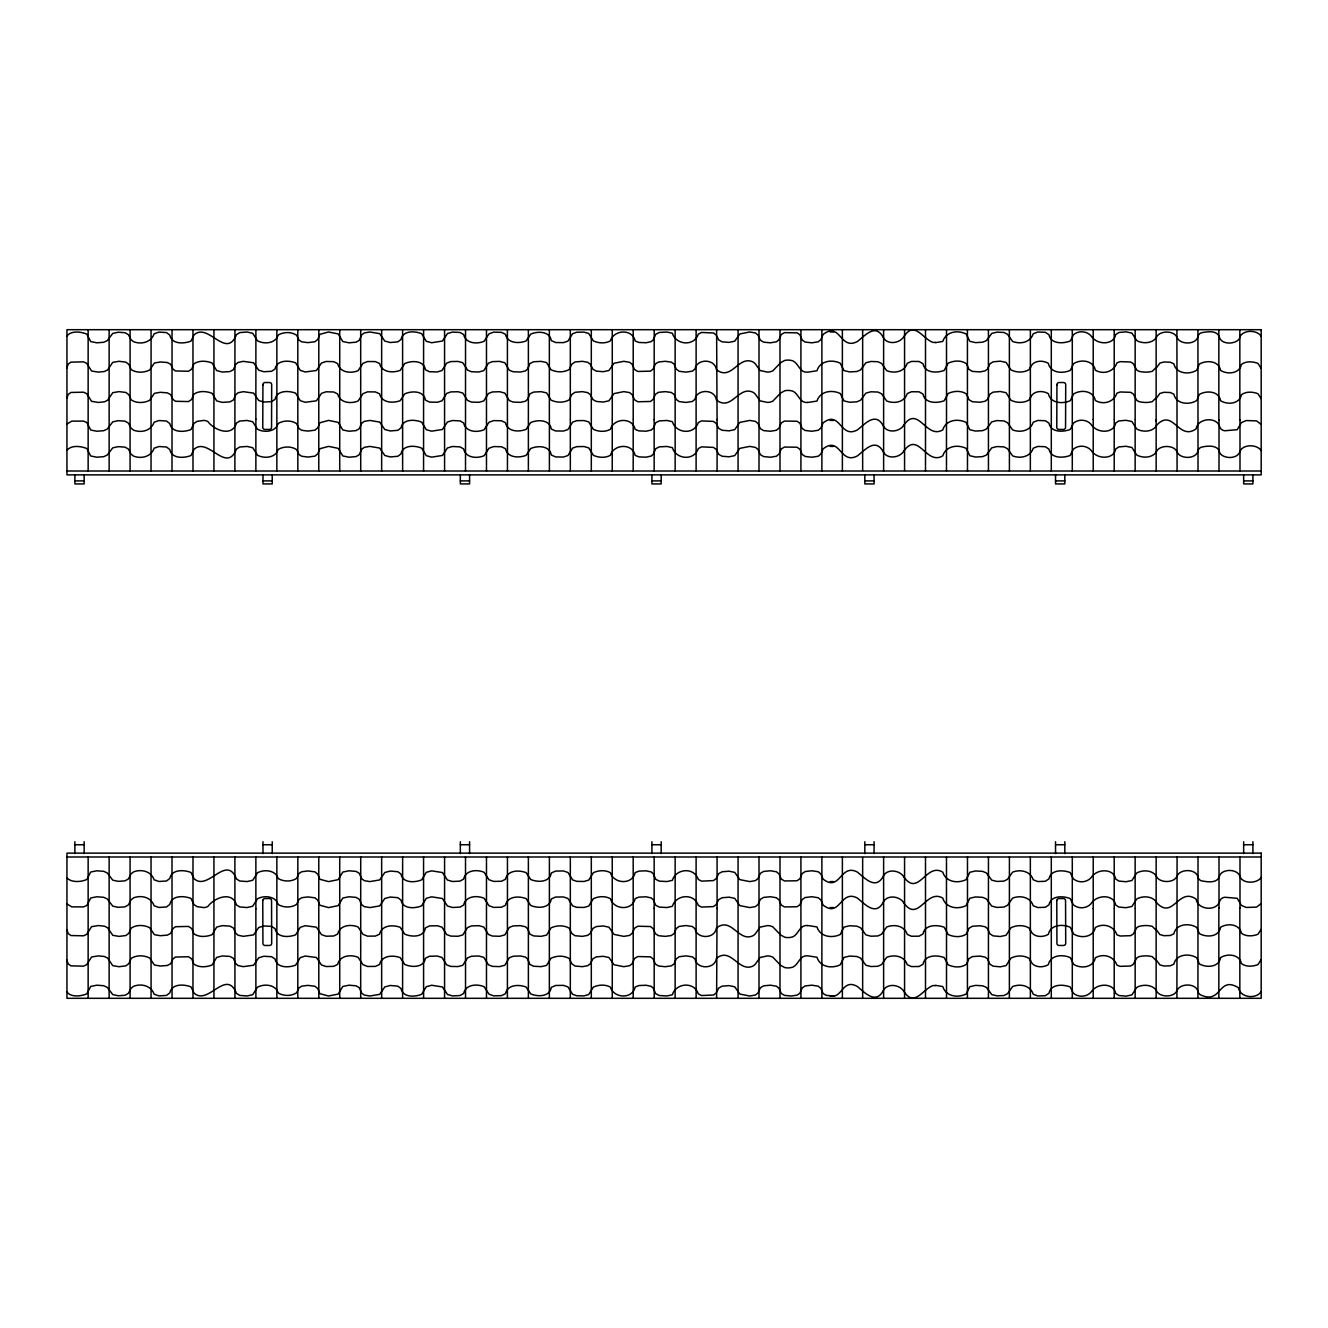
<?xml version="1.0" encoding="UTF-8"?>
<svg xmlns="http://www.w3.org/2000/svg" width="1328" height="1328" viewBox="0 0 1328 1328"><rect width="100%" height="100%" fill="white"/><g stroke="black" fill="none" stroke-linecap="round" stroke-linejoin="round"><path stroke-width="1.5" d="M255.872 419.25L255.889 329.693M654.156 419.781L654.206 329.693M717.087 908.12L716.605 998.307M1093.21 908.767L1093.226 856.992M1156.157 419.864L1156.157 471.008M1260.953 903.754L1256.554 907.107L1246.228 907.456L1241.464 905.43L1237.198 898.292L1224.881 897.263A6.026 5.478 0 0 0 1219.519 901.812C1216.249 911.589 1197.607 909.813 1196.163 899.172C1178.318 886.589 1173.238 920.636 1156.505 902.658M1072.343 337.246L1073.323 334.839C1078.718 330.074 1087.931 330.971 1091.965 337.096A13.645 12.4 0 0 0 1094.073 339.204C1100.447 344.716 1113.926 344.367 1115.703 334.556L1118.923 332.481L1126.061 331.851L1131.904 333.096L1136.751 340.582C1142.744 343.969 1152.555 343.587 1156.522 337.262M1072.343 425.674L1073.323 423.267C1078.718 418.519 1087.931 419.399 1091.965 425.524A13.645 12.4 0 0 0 1094.073 427.649C1100.447 433.144 1113.926 432.795 1115.703 423.001L1118.923 420.926L1126.061 420.295L1131.904 421.524L1136.751 429.01C1142.744 432.413 1152.555 432.015 1156.522 425.69M1260.753 929.567L1260.77 929.5A29.963 27.224 0 0 0 1260.455 930.38L1257.931 934.298C1252.785 936.29 1245.963 936.755 1241.414 933.202C1239.572 923.923 1227.47 922.927 1220.565 927.293C1219.087 937.103 1206.471 937.684 1199.383 933.584L1196.744 927.492C1189.473 922.777 1176.077 923.69 1173.886 933.8L1170.3 935.493L1163.975 935.692L1159.892 934.563L1156.124 929.417M1260.753 959.895L1260.77 959.829A29.963 27.224 0 0 0 1260.455 960.708L1257.931 964.626C1252.785 966.618 1245.963 967.083 1241.414 963.53C1239.572 954.251 1227.47 953.238 1220.565 957.604C1219.087 967.431 1206.471 968.012 1199.383 963.912L1196.744 957.82C1189.473 953.106 1176.077 954.019 1173.886 964.128L1170.3 965.805L1163.975 966.004L1159.892 964.892L1156.124 959.746M66.948 367.79L68.16 364.154L70.948 362.146L83.598 361.863L86.735 363.391L91.566 371.01L98.255 372.106L104.464 371.508L107.634 369.881L112.747 362.361L118.956 361.299L125.861 362.129L128.783 364.37L131.273 369.649C136.535 373.052 144.121 372.853 149.599 370.014L154.413 363.009L160.306 361.98L167.328 362.527L170.615 364.27L172.972 369.084L175.495 370.96L188.493 371.242L191.697 369.118L193.905 363.889C199.034 360.22 206.471 360.784 212.115 363.009L216.696 370.612L222.274 372.039L229.81 371.608L233.346 369.732L235.72 364.47L238.077 362.428L243.273 361.349L253.615 362.776L258.694 370.163L263.774 371.74L271.559 371.292L275.029 369.051C276.755 359.822 288.74 360.203 295.629 362.843L300.277 370.363L305.257 371.973L316.413 370.495L321.492 363.025L326.19 361.465L333.776 361.681L337.694 363.656C339.835 372.587 350.609 373.732 358.079 370.695L363.092 363.274L367.557 361.531L375.359 361.598L379.526 363.457C381.75 372.471 392.656 373.168 400.126 370.396L404.808 363.523C411.813 360.403 423.881 360.22 425.425 369.765L429.459 371.74L437.344 371.94L441.975 370.512L446.723 363.075L450.823 361.581L458.027 361.432L462.775 362.71L467.539 370.114L471.49 371.757L478.86 371.989L483.757 370.645L488.438 363.191L492.356 361.631L499.726 361.399L504.823 362.776L509.288 370.23L513.139 371.757L520.294 372.039L525.44 370.927L527.681 368.852L529.922 363.557L533.59 361.764L541.16 361.365L546.572 362.561L551.004 369.765C556.532 372.421 563.935 372.687 569.264 369.433L571.787 364.237L574.974 361.98L582.361 361.332L587.69 362.295L590.263 364.254L593.002 369.3L596.355 371.143L603.227 371.691L608.888 370.529L614.051 363.258L623.778 361.316L629.555 362.262L632.178 364.32L634.618 369.566L637.805 371.458L650.488 371.143L653.144 369.035L655.517 363.839L658.638 361.98L665.195 361.299L671.155 362.096L673.977 363.972L676.35 369.217L679.305 371.309L685.945 372.106L692.386 371.143L695.059 368.885C697.001 358.427 714.945 358.543 716.439 369.715C731.247 381.036 737.82 356.751 751.582 361.382A8.283 7.536 0 0 1 755.483 364.071L760.097 370.545L767.65 372.122A11.902 10.807 0 0 0 772.879 370.778L780.582 362.76L784.582 360.519A11.886 10.79 0 0 1 790.193 360.27C798.576 360.735 798.626 373.102 807.524 372.122A13.844 12.583 0 0 0 809.565 371.89L816.969 370.744C819.94 360.95 831.594 359.091 840.209 363.175L844.01 370.595L849.654 371.923L856.809 371.508L860.544 369.931L865.906 362.776L870.919 361.465L877.974 361.731L881.643 363.507L886.689 370.678C894.441 373.732 904.517 371.94 907.273 363.274L911.473 361.415L919.076 361.498L923.01 363.756C924.919 373.301 936.854 373.102 944.108 370.495L948.175 363.175C953.753 360.535 961.588 359.954 966.635 363.938L968.892 369.3L972.395 371.408L979.865 371.906L984.961 370.96L987.468 369.134L989.891 363.889L993.112 361.814L1000.266 361.183L1006.076 362.378L1010.907 369.865C1016.385 372.67 1023.938 372.919 1029.2 369.533L1030.362 367.242M66.948 398.118L68.16 394.482L70.948 392.457L83.598 392.192L86.735 393.702L91.566 401.338L98.255 402.434L104.464 401.836L107.634 400.209L112.747 392.69L118.956 391.627L125.861 392.441L128.783 394.698L131.273 399.96C136.535 403.38 144.121 403.181 149.599 400.342L154.413 393.337L160.306 392.308L167.328 392.856L170.615 394.599L172.972 399.396L175.495 401.288L188.493 401.571L191.697 399.446L192.975 396.01L192.975 329.693M1072.294 337.445L1070.152 341.064C1063.097 343.753 1050.846 344.234 1048.954 334.722L1045.335 332.299L1037.732 332.017L1033.234 333.793C1030.395 342.441 1020.568 344.5 1012.633 341.462L1007.504 334.291L1003.935 332.465L996.93 332.149L991.767 333.428L986.405 340.615L982.687 342.192L975.599 342.624L969.855 341.329L966.087 333.926C957.355 329.776 945.951 331.651 942.78 341.445L935.36 342.674M1072.294 425.873L1070.152 429.492C1063.097 432.181 1050.846 432.662 1048.954 423.151L1045.335 420.727L1037.732 420.461L1033.234 422.238C1030.395 430.87 1020.568 432.928 1012.633 429.89L1007.504 422.719L1003.935 420.91L996.93 420.578L991.767 421.856L986.405 429.044L982.687 430.637L975.599 431.069L969.855 429.757L966.087 422.37C957.455 418.22 945.802 420.046 942.78 429.874C926.197 439.701 918.428 404.791 903.97 424.877M1030.362 397.57L1029.2 399.861C1023.938 403.247 1016.385 402.998 1010.907 400.193L1006.076 392.706L1000.266 391.494L993.112 392.142L989.891 394.217L987.468 399.446L984.961 401.288L979.865 402.235L972.395 401.737L968.892 399.612L966.635 394.25C961.588 390.283 953.753 390.847 948.175 393.486L944.108 400.824C936.854 403.413 924.919 403.629 923.01 394.067L919.076 391.826L911.473 391.743L907.273 393.586C904.501 402.235 894.458 404.061 886.689 400.99L881.643 393.835L877.974 392.059L870.919 391.793L865.906 393.105L860.544 400.259L856.809 401.836L849.654 402.235L844.01 400.923L840.209 393.486C831.544 389.419 820.023 391.295 816.969 401.073L809.565 402.218A13.844 12.583 0 0 1 807.524 402.45M1156.107 367.491L1152.206 371.359A24.784 22.526 0 0 1 1139.291 371.392L1136.967 370.246L1133.099 363.457L1130.526 361.996L1120.185 361.648L1116.948 362.843C1113.943 371.624 1103.717 374.994 1095.318 370.163C1093.492 360.403 1081.025 358.958 1073.638 363.64L1070.318 370.363C1062.732 373.799 1050.481 373.218 1048.356 363.374C1042.663 359.772 1032.437 360.353 1030.362 367.956M1156.107 397.802L1152.206 401.687A24.784 22.526 0 0 1 1139.291 401.703L1136.967 400.575L1133.099 393.769L1130.526 392.324L1120.185 391.976L1116.948 393.171C1113.976 402.002 1103.684 405.289 1095.318 400.492C1093.492 390.714 1081.025 389.27 1073.638 393.968L1070.318 400.691C1062.732 404.127 1050.481 403.529 1048.356 393.702C1042.663 390.1 1032.437 390.681 1030.362 398.267M1261.152 877.343C1257.616 883.585 1242.46 884.299 1239.871 876.281C1237.314 868.429 1221.013 868.429 1219.22 876.862C1216.73 883.601 1207.169 881.842 1201.624 880.896A5.528 5.03 0 0 1 1198.122 877.625C1196.777 868.645 1180.293 868.479 1177.089 876.015C1174.251 883.253 1160.041 883.236 1156.505 876.663M1261.185 991.667C1256.039 999.486 1240.103 997.809 1238.41 987.7C1218.241 975.482 1221.826 1004.101 1201.624 995.303A5.528 5.03 0 0 1 1198.122 992.049C1196.777 983.052 1180.293 982.903 1177.089 990.422C1174.251 997.677 1160.041 997.643 1156.505 991.086M1156.522 451.669C1152.555 457.994 1142.744 458.392 1136.751 455.006L1131.904 447.503L1126.061 446.274L1118.923 446.905L1115.703 448.98C1113.993 458.857 1100.397 459.073 1094.073 453.628A13.645 12.4 0 0 1 1091.965 451.503C1087.931 445.395 1078.718 444.498 1073.323 449.246L1070.152 455.471C1063.097 458.16 1050.846 458.641 1048.954 449.13L1045.335 446.723L1037.732 446.44L1033.234 448.217C1030.395 456.849 1020.568 458.907 1012.633 455.869L1007.504 448.698L1003.935 446.889L996.93 446.557L991.767 447.835L986.405 455.023L982.687 456.616L975.599 457.048L969.855 455.736L966.087 448.349C957.455 444.199 945.802 446.025 942.78 455.853C926.197 465.846 918.478 430.67 903.97 450.856M1156.505 336.914C1160.041 330.357 1174.251 330.323 1177.089 337.578C1180.293 345.097 1196.777 344.948 1198.122 335.951A5.528 5.03 0 0 1 1201.624 332.697C1207.169 331.734 1216.73 329.991 1219.22 336.731C1220.996 344.915 1235.09 344.616 1239.323 338.872C1240.867 329.493 1256.919 329.244 1261.185 336.333M1156.505 451.337C1160.041 444.764 1174.251 444.747 1177.089 451.985C1180.293 459.521 1196.777 459.355 1198.122 450.375A5.528 5.03 0 0 1 1201.624 447.104C1207.633 445.743 1218.606 444.631 1219.751 452.898C1223.437 459.173 1237.746 459.289 1239.954 451.454C1242.892 443.967 1257.35 444.1 1261.185 450.756M1156.505 425.342C1173.255 407.364 1178.334 441.411 1196.163 428.828C1197.607 418.187 1216.249 416.411 1219.519 426.188A6.026 5.478 0 0 0 1224.881 430.753L1237.198 429.708L1241.464 422.57L1246.228 420.544L1256.554 420.893L1260.953 424.246M903.853 425.076C899.853 431.799 887.735 433.542 883.518 426.305M903.853 451.055C899.853 457.778 887.735 459.538 883.518 452.284M883.352 876.082C875.849 890.49 864.893 878.19 857.473 872.147C840.226 862.918 840.358 892.399 823.194 879.202L820.887 874.04L818.231 871.749L811.823 870.77L805.133 871.55L802.145 873.608L799.838 878.837L797.049 880.763L784.483 880.962L781.329 879.103L778.988 873.924L776.382 871.766L770.456 870.77L763.633 871.417L760.413 873.326L758.006 878.522L755.416 880.613L749.722 881.593L739.812 879.634L734.733 872.396L729.105 871.201L722.15 871.749L718.78 873.608L716.091 878.655L713.518 880.597L701.516 881.128L698.262 879.402C694.096 866.686 675.769 868.695 672.4 880.315L667.021 881.543L659.385 881.145L655.683 879.285L653.492 874.023L651.251 871.965L646.155 870.836L639.017 871.102L635.133 872.612C632.593 884.946 613.934 884.116 610.382 872.695C605.286 869.84 598.53 870.238 593.35 872.712L588.686 880.132L584.054 881.46L576.833 881.36L572.634 879.9L567.919 872.463L563.454 870.969L555.569 871.068L551.319 872.994C549.709 882.439 537.923 882.572 530.735 879.501L526.087 872.629C518.783 869.84 507.512 870.122 505.437 879.302L501.486 881.244L493.701 881.427L489.019 879.767L484.073 872.28C476.752 869.176 465.663 870.072 463.621 879.086L459.953 881.128L452.466 881.51L447.47 880.032L442.407 872.529L431.65 870.853L426.305 872.313L421.673 879.85C414.967 882.705 402.782 883.286 400.99 874.09L397.852 871.716L390.332 871.068L384.821 872.496L379.659 879.949L369.865 881.593L364.221 880.63L361.648 878.621L359.324 873.376L356.12 871.417L349.065 870.786L342.856 872.031L338.159 879.667L328.564 881.609L319.915 879.285L317.707 874.139L314.902 871.832L307.83 870.952L301.722 871.732L298.916 873.558L296.592 878.372C291.479 881.858 283.727 881.775 278.432 878.671L277.22 876.53M883.352 902.061C875.849 916.42 864.91 904.235 857.473 898.126C840.226 888.897 840.358 918.378 823.194 905.181L820.887 900.019L818.231 897.728L811.823 896.749L805.133 897.529L802.145 899.587L799.838 904.816L797.049 906.742L784.483 906.941L781.329 905.082L778.988 899.903L776.382 897.745L770.456 896.749L763.633 897.396L760.413 899.305L758.006 904.501L755.416 906.592L749.722 907.572L739.812 905.613L734.733 898.375L729.105 897.18L722.15 897.728L718.78 899.587L716.091 904.634L713.518 906.576L701.516 907.107L698.262 905.381C694.096 892.665 675.769 894.674 672.4 906.294L667.021 907.522L659.385 907.124L655.683 905.264L653.492 900.002L651.251 897.944L646.155 896.815L639.017 897.097L635.133 898.591C632.593 910.925 613.934 910.095 610.382 898.691C605.286 895.819 598.53 896.217 593.35 898.691L588.686 906.111L584.054 907.439L576.833 907.339L572.634 905.879L567.919 898.458L563.454 896.948L555.569 897.047L551.319 898.973C549.709 908.418 537.923 908.551 530.735 905.48L526.087 898.608C518.783 895.819 507.512 896.101 505.437 905.281L501.486 907.223L493.701 907.406L489.019 905.746L484.073 898.259C476.752 895.155 465.663 896.068 463.621 905.065L459.953 907.124L452.466 907.489L447.47 906.011L442.407 898.508L431.65 896.832L426.305 898.292L421.673 905.829C414.967 908.684 402.782 909.265 400.99 900.085L397.852 897.695L390.332 897.047L384.821 898.475L379.659 905.928L369.865 907.572L364.221 906.609L361.648 904.6L359.324 899.355L356.12 897.396L349.065 896.765L342.856 898.01L338.159 905.646L328.564 907.588L319.915 905.264L317.707 900.118L314.902 897.811L307.83 896.931L301.722 897.711L298.916 899.537L296.592 904.351C291.479 907.854 283.727 907.754 278.432 904.65L277.22 902.509M883.352 990.489C876.015 1004.698 864.893 992.896 857.473 986.555C842.35 977.972 842.483 998.922 830.149 996.033M66.948 335.934C71.397 330.357 80.925 331.718 86.818 334.125L90.702 341.578L96.828 342.807L103.7 342.275L107.269 340.615L112.747 333.428L118.242 332.232L125.048 332.714L128.368 334.656L131.107 339.802L133.68 341.777C141.781 344.732 151.176 342.176 154.164 333.76L158.978 332.1L166.498 332.581L169.818 335.137C171.727 344.533 184.094 343.852 190.966 341.13L194.054 334.922C208.131 321.857 226.225 360.104 236.484 334.606L239.82 332.581L247.091 332.017L252.735 333.328L257.466 340.765C263.475 344.118 273.219 343.736 277.22 337.428M66.948 450.358C71.38 444.764 80.942 446.142 86.818 448.532L90.702 455.985L96.828 457.214L103.7 456.683L107.269 455.039L112.747 447.835L118.242 446.656L125.048 447.138L128.368 449.063L131.107 454.209L133.68 456.185C141.797 459.123 151.176 456.649 154.164 448.167L158.978 446.523L166.498 447.005L169.818 449.561C171.727 458.94 184.094 458.26 190.966 455.537L194.054 449.345C208.031 436.314 226.358 474.461 236.484 449.03L239.82 446.988L247.091 446.44L252.735 447.735L257.466 455.172C263.475 458.525 273.219 458.143 277.22 451.835M277.22 425.856C273.253 432.164 263.475 432.53 257.466 429.193L252.685 421.74L246.958 420.461L239.754 421.042L236.45 423.084C232.3 437.277 214.306 430.405 207.865 421.524A9.462 8.599 0 0 0 203.798 420.428L197.125 421.341L194.021 423.383L190.95 429.575C184.044 432.281 171.727 432.945 169.818 423.566L166.465 421.026L158.928 420.544L154.148 422.204C151.16 430.687 141.764 433.127 133.663 430.206L131.107 428.23L128.351 423.068L125.031 421.142L118.209 420.677L112.731 421.856L107.253 429.06L103.7 430.704L96.811 431.235L90.686 430.006L86.818 422.553L83.564 421.125L71.828 421.109L67.18 423.914A6.756 6.142 0 0 0 66.948 424.362M1156.124 368.254L1159.892 363.108L1163.975 361.996L1170.3 362.195L1173.886 363.872C1176.077 373.981 1189.473 374.894 1196.744 370.18L1199.383 364.088C1206.488 359.921 1219.071 360.652 1220.565 370.396C1227.47 374.745 1239.588 373.766 1241.414 364.47C1245.963 360.917 1252.785 361.382 1257.931 363.374L1260.455 367.292A29.963 27.224 0 0 0 1260.753 368.105L1260.77 368.171M1156.124 398.583L1159.892 393.437L1163.975 392.308L1170.3 392.507L1173.886 394.2C1176.077 404.31 1189.473 405.223 1196.744 400.508L1199.383 394.416C1206.488 390.249 1219.071 390.98 1220.565 400.707C1227.47 405.073 1239.588 404.077 1241.414 394.798C1245.963 391.245 1252.785 391.71 1257.931 393.702L1260.455 397.62A29.963 27.224 0 0 0 1260.753 398.433L1260.77 398.5M277.22 337.046L278.432 334.905C283.727 331.817 291.479 331.718 296.592 335.204L298.916 340.018L301.722 341.844L307.83 342.624L314.902 341.761L317.707 339.453L319.915 334.307L328.564 331.983L338.159 333.909L342.856 341.562L349.065 342.807L356.12 342.176L359.324 340.217L361.648 334.955L364.221 332.963L369.865 332L379.659 333.627L384.821 341.097L390.332 342.524L397.852 341.86L400.99 339.487C402.782 330.307 414.967 330.888 421.673 333.726L426.305 341.279L431.65 342.74L442.407 341.047L447.47 333.544L452.466 332.083L459.953 332.448L463.621 334.507C465.663 343.504 476.752 344.417 484.073 341.296L489.019 333.826L493.701 332.149L501.486 332.349L505.437 334.291C507.512 343.471 518.783 343.753 526.087 340.964L530.735 334.092C537.923 331.021 549.709 331.137 551.319 340.599L555.569 342.524L563.454 342.624L567.919 341.113L572.634 333.677L576.833 332.232L584.054 332.133L588.686 333.461L593.35 340.864C598.53 343.338 605.286 343.736 610.382 340.881C613.934 329.477 632.593 328.63 635.133 340.981L639.017 342.475L646.155 342.74L651.251 341.628L653.492 339.553L655.683 334.307L659.385 332.448L667.021 332.05L672.4 333.262C675.769 344.882 694.096 346.907 698.262 334.175L701.516 332.465L713.518 332.979L716.091 334.938L718.78 339.968L722.15 341.844L729.105 342.375L734.733 341.196L739.812 333.959L749.722 331.983L755.416 332.979L758.006 335.054L760.413 340.267L763.633 342.176L770.456 342.807L776.382 341.811L778.988 339.669L781.329 334.473L784.483 332.631L797.049 332.83L799.838 334.756L802.145 339.968L805.133 342.043L811.823 342.823L818.231 341.827L820.887 339.553L823.194 334.374C840.475 321.127 839.993 350.874 857.473 341.445C865.126 335.453 875.65 322.936 883.386 337.594M277.22 425.491L278.432 423.35C283.727 420.246 291.479 420.146 296.592 423.649L298.916 428.463L301.722 430.289L307.83 431.069L314.902 430.189L317.707 427.882L319.915 422.736L328.564 420.412L338.159 422.354L342.856 429.99L349.065 431.235L356.12 430.604L359.324 428.645L361.648 423.4L364.221 421.391L369.865 420.428L379.659 422.072L384.821 429.525L390.332 430.953L397.852 430.305L400.99 427.915C402.782 418.735 414.967 419.316 421.673 422.171L426.305 429.708L431.65 431.168L442.407 429.492L447.47 421.989L452.466 420.511L459.953 420.876L463.621 422.935C465.663 431.932 476.752 432.845 484.073 429.741L489.019 422.254L493.701 420.594L501.486 420.777L505.437 422.719C507.512 431.899 518.783 432.181 526.087 429.392L530.735 422.52C537.923 419.449 549.709 419.582 551.319 429.027L555.569 430.953L563.454 431.052L567.919 429.542L572.634 422.121L576.833 420.661L584.054 420.561L588.686 421.889L593.35 429.309C598.53 431.783 605.286 432.181 610.382 429.309C613.934 417.905 632.593 417.075 635.133 429.409L639.017 430.903L646.155 431.185L651.251 430.056L653.492 427.998L655.683 422.736L659.385 420.876L667.021 420.478L672.4 421.706C675.769 433.326 694.096 435.335 698.262 422.619L701.516 420.893L713.518 421.424L716.091 423.366L718.78 428.413L722.15 430.272L729.105 430.82L734.733 429.625L739.812 422.387L749.722 420.428L755.416 421.408L758.006 423.499L760.413 428.695L763.633 430.604L770.456 431.251L776.382 430.255L778.988 428.097L781.329 422.918L784.483 421.059L797.049 421.258L799.838 423.184L802.145 428.413L805.133 430.471L811.823 431.251L818.231 430.272L820.887 427.981L823.194 422.819C840.475 409.555 839.993 439.302 857.473 429.874C865.126 423.881 875.65 411.381 883.386 426.039M277.22 451.47L278.432 449.329C283.727 446.225 291.479 446.142 296.592 449.628L298.916 454.442L301.722 456.268L307.83 457.048L314.902 456.168L317.707 453.861L319.915 448.715L328.564 446.391L338.159 448.333L342.856 455.969L349.065 457.214L356.12 456.583L359.324 454.624L361.648 449.379L364.221 447.37L369.865 446.407L379.659 448.051L384.821 455.504L390.332 456.932L397.852 456.284L400.99 453.91C402.782 444.714 414.967 445.295 421.673 448.15L426.305 455.687L431.65 457.147L442.407 455.471L447.47 447.968L452.466 446.49L459.953 446.872L463.621 448.914C465.663 457.928 476.752 458.824 484.073 455.72L489.019 448.233L493.701 446.573L501.486 446.756L505.437 448.698C507.512 457.878 518.783 458.16 526.087 455.371L530.735 448.499C537.923 445.428 549.709 445.561 551.319 455.006L555.569 456.932L563.454 457.031L567.919 455.537L572.634 448.1L576.833 446.64L584.054 446.54L588.686 447.868L593.35 455.288C598.53 457.762 605.286 458.16 610.382 455.305C613.934 443.884 632.593 443.054 635.133 455.388L639.017 456.898L646.155 457.164L651.251 456.035L653.492 453.977L655.683 448.715L659.385 446.855L667.021 446.457L672.4 447.685C675.769 459.305 694.096 461.314 698.262 448.598L701.516 446.872L713.518 447.403L716.091 449.345L718.78 454.392L722.15 456.251L729.105 456.799L734.733 455.604L739.812 448.366L749.722 446.407L755.416 447.387L758.006 449.478L760.413 454.674L763.633 456.583L770.456 457.23L776.382 456.234L778.988 454.076L781.329 448.897L784.483 447.038L797.049 447.237L799.838 449.163L802.145 454.392L805.133 456.45L811.823 457.23L818.231 456.251L820.887 453.96L823.194 448.798C840.475 435.534 839.993 465.281 857.473 455.853C865.126 449.86 875.65 437.36 883.386 452.018M883.518 875.716C887.735 868.462 899.853 870.222 903.853 876.945M883.518 901.695C887.735 894.458 899.853 896.201 903.853 902.924M883.518 990.14C887.735 982.886 899.853 984.646 903.853 991.369M903.853 336.631C899.853 343.354 887.735 345.114 883.518 337.86M903.97 336.449C914.544 320.015 923.607 339.935 933.318 342.475A10.143 9.213 0 0 0 935.36 342.275M833.801 881.576L830.149 881.609M833.801 907.555L830.149 907.605M833.801 996L826.265 995.353L823.194 993.626L820.887 988.447L818.231 986.173L811.823 985.177L805.133 985.957L802.145 988.032L799.838 993.244L797.049 995.17L791.106 996.017L784.483 995.369L781.329 993.527L778.988 988.331L776.382 986.189L770.456 985.193L763.633 985.824L760.413 987.733L758.006 992.946L755.416 995.021L749.722 996.017L739.812 994.041L734.733 986.804L729.105 985.625L722.15 986.156L718.78 988.032L716.091 993.062L713.518 995.021L701.516 995.535L698.262 993.825C694.096 981.093 675.769 983.118 672.4 994.738L667.021 995.95L659.385 995.552L655.683 993.693L653.492 988.447L651.251 986.372L646.155 985.26L639.017 985.525L635.133 987.019C632.593 999.37 613.934 998.523 610.382 987.119C605.286 984.264 598.53 984.662 593.35 987.136L588.686 994.539L584.054 995.867L576.833 995.768L572.634 994.323L567.919 986.887L563.454 985.376L555.569 985.476L551.319 987.401C549.709 996.863 537.923 996.979 530.735 993.908L526.087 987.036C518.783 984.247 507.512 984.529 505.437 993.709L501.486 995.651L493.701 995.851L489.019 994.174L484.073 986.704C476.752 983.583 465.663 984.496 463.621 993.493L459.953 995.552L452.466 995.917L447.47 994.456L442.407 986.953L431.65 985.26L426.305 986.721L421.673 994.274C414.967 997.112 402.782 997.693 400.99 988.513L397.852 986.14L390.332 985.476L384.821 986.903L379.659 994.373L369.865 996L364.221 995.037L361.648 993.045L359.324 987.783L356.12 985.824L349.065 985.193L342.856 986.438L338.159 994.091L328.564 996.017L319.915 993.693L317.707 988.547L314.902 986.239L307.83 985.376L301.722 986.156L298.916 987.982L296.592 992.796C291.479 996.282 283.727 996.183 278.432 993.095L277.22 990.954M807.524 925.55C798.626 924.57 798.576 936.954 790.193 937.419A11.886 10.79 0 0 1 784.582 937.153L780.582 934.929L772.879 926.894A11.902 10.807 0 0 0 767.65 925.566L760.097 927.127L755.483 933.617A8.283 7.536 0 0 1 751.582 936.306C737.853 940.905 731.031 916.469 716.34 928.089C715.078 938.962 696.901 939.344 695.059 928.803L692.386 926.529L685.945 925.566L679.305 926.38L676.35 928.471L673.977 933.7L671.155 935.576L665.195 936.373L658.638 935.709L655.517 933.85L653.144 928.637L650.488 926.529L637.805 926.23L634.618 928.123L632.178 933.352L629.555 935.41L623.778 936.373L614.051 934.414L608.888 927.16L603.227 925.981L596.355 926.529L593.002 928.372L590.263 933.435L587.69 935.377L582.361 936.356L574.974 935.709L571.787 933.435L569.264 928.239C563.935 924.985 556.532 925.251 551.004 927.907L546.572 935.111L541.16 936.323L533.59 935.925L529.922 934.115L527.681 928.836L525.44 926.761L520.294 925.649L513.139 925.931L509.288 927.442L504.823 934.912L499.726 936.273L492.356 936.041L488.438 934.48L483.757 927.027L478.86 925.682L471.49 925.915L467.539 927.575L462.775 934.962L458.027 936.257L450.823 936.091L446.723 934.597L441.975 927.16L437.344 925.732L429.459 925.931L425.425 927.923C423.898 937.402 411.813 937.302 404.808 934.148L400.126 927.276C392.656 924.57 381.75 925.135 379.526 934.215L375.359 936.074L367.557 936.157L363.092 934.397L358.079 926.977C350.609 923.939 339.835 925.085 337.694 934.016L333.776 935.991L326.19 936.223L321.492 934.646L316.413 927.176L305.257 925.716L300.277 927.309L295.629 934.846C288.707 937.452 276.788 937.883 275.029 928.621L271.559 926.38L263.774 925.948L258.694 927.525L253.615 934.895L243.273 936.323L238.077 935.244L235.72 933.219L233.346 927.94L229.81 926.081L222.274 925.633L216.696 927.077L212.115 934.663C206.471 936.904 199.034 937.452 193.905 933.783L191.697 928.554L188.493 926.429L175.495 926.712L172.972 928.604L170.615 933.401L167.328 935.144L160.306 935.692L154.413 934.663L149.599 927.658C144.121 924.819 136.535 924.62 131.273 928.04L128.783 933.302L125.861 935.559L118.956 936.373L112.747 935.31L107.634 927.791L104.464 926.164L98.255 925.566L91.566 926.662L86.735 934.298L83.598 935.808L70.948 935.543L68.16 933.518L66.948 929.882M66.948 471.008L1261.185 471.008M74.883 480.902L84.145 480.902M262.977 480.902L272.24 480.902M460.335 480.902L469.581 480.902M651.915 480.902L661.178 480.902M864.827 480.902L874.073 480.902M1055.544 480.902L1064.807 480.902M1243.655 480.902L1252.902 480.902M74.883 844.741L84.145 844.741M262.977 844.741L272.24 844.741M460.335 844.741L469.581 844.741M651.915 844.741L661.178 844.741M864.827 844.741L874.073 844.741M1055.544 844.741L1064.807 844.741M1243.655 844.741L1252.902 844.741M66.948 856.992L1261.185 856.992M830.149 331.967L833.801 332M830.149 420.395L833.801 420.445M830.149 446.391L833.801 446.424M807.524 402.45C798.626 403.43 798.576 391.046 790.193 390.581A11.886 10.79 0 0 0 784.582 390.847L780.582 393.071L772.879 401.106A11.902 10.807 0 0 1 767.65 402.434L760.097 400.873L755.483 394.383A8.283 7.536 0 0 0 751.582 391.694C737.853 387.095 731.031 411.531 716.34 399.911C715.078 389.038 696.901 388.656 695.059 399.197L692.386 401.471L685.945 402.434L679.305 401.62L676.35 399.529L673.977 394.3L671.155 392.424L665.195 391.627L658.638 392.291L655.517 394.15L653.144 399.363L650.488 401.471L637.805 401.77L634.618 399.877L632.178 394.648L629.555 392.59L623.778 391.627L614.051 393.586L608.888 400.84L603.227 402.019L596.355 401.471L593.002 399.628L590.263 394.565L587.69 392.623L582.361 391.644L574.974 392.291L571.787 394.565L569.264 399.761C563.935 403.015 556.532 402.749 551.004 400.093L546.572 392.889L541.16 391.677L533.59 392.075L529.922 393.885L527.681 399.164L525.44 401.239L520.294 402.351L513.139 402.069L509.288 400.558L504.823 393.088L499.726 391.727L492.356 391.959L488.438 393.52L483.757 400.973L478.86 402.318L471.49 402.085L467.539 400.425L462.775 393.038L458.027 391.743L450.823 391.909L446.723 393.403L441.975 400.84L437.344 402.268L429.459 402.069L425.425 400.077C423.898 390.598 411.813 390.698 404.808 393.852L400.126 400.724C392.656 403.43 381.75 402.865 379.526 393.785L375.359 391.926L367.557 391.843L363.092 393.603L358.079 401.023C350.609 404.061 339.835 402.915 337.694 393.984L333.776 392.009L326.19 391.777L321.492 393.354L316.413 400.824L305.257 402.284L300.277 400.691L295.629 393.154C288.707 390.548 276.788 390.117 275.029 399.379L271.559 401.62L263.774 402.052L258.694 400.475L253.615 393.105L243.273 391.677L238.077 392.756L235.72 394.781L233.346 400.06L229.81 401.919L222.274 402.367L216.696 400.923L212.115 393.337C206.471 391.096 199.034 390.548 193.905 394.217L192.975 396.01L192.992 471.008M935.36 985.326L942.78 986.555C945.802 996.382 957.455 998.208 966.087 994.074L969.855 986.671L975.599 985.376L982.687 985.808L986.405 987.385L991.767 994.572L996.93 995.851L1003.935 995.535L1007.504 993.709L1012.633 986.538C1020.568 983.5 1030.395 985.559 1033.234 994.207L1037.732 995.983L1045.335 995.701L1048.954 993.278C1050.846 983.766 1063.097 984.247 1070.152 986.936L1073.323 993.161C1078.718 997.926 1087.931 997.029 1091.965 990.904A13.645 12.4 0 0 1 1094.073 988.796C1100.447 983.284 1113.926 983.633 1115.703 993.444L1118.923 995.519L1126.061 996.149L1131.904 994.904L1136.751 987.418C1142.744 984.031 1152.555 984.413 1156.522 990.738M903.97 877.144C918.561 897.346 926.28 862.121 942.78 872.147C945.802 881.975 957.455 883.801 966.087 879.651L969.855 872.264L975.599 870.952L982.687 871.384L986.405 872.977L991.767 880.165L996.93 881.443L1003.935 881.111L1007.504 879.302L1012.633 872.131C1020.568 869.093 1030.395 871.151 1033.234 879.783L1037.732 881.56L1045.335 881.277L1048.954 878.87C1050.846 869.359 1063.097 869.84 1070.152 872.529L1073.323 878.754C1078.718 883.502 1087.931 882.605 1091.965 876.497A13.645 12.4 0 0 1 1094.073 874.372C1100.447 868.877 1113.926 869.209 1115.703 879.02L1118.923 881.095L1126.061 881.726L1131.904 880.497L1136.751 872.994C1142.744 869.608 1152.555 870.006 1156.522 876.331M903.97 903.123C918.478 923.226 926.247 888.283 942.78 898.126C945.802 907.954 957.455 909.78 966.087 905.63L969.855 898.243L975.599 896.931L982.687 897.363L986.405 898.956L991.767 906.144L996.93 907.422L1003.935 907.09L1007.504 905.281L1012.633 898.11C1020.568 895.072 1030.395 897.13 1033.234 905.762L1037.732 907.539L1045.335 907.273L1048.954 904.849C1050.846 895.338 1063.097 895.819 1070.152 898.508L1073.323 904.733C1078.718 909.481 1087.931 908.601 1091.965 902.476A13.645 12.4 0 0 1 1094.073 900.351C1100.447 894.856 1113.926 895.205 1115.703 904.999L1118.923 907.074L1126.061 907.705L1131.904 906.476L1136.751 898.99C1142.744 895.587 1152.555 895.985 1156.522 902.31M903.97 991.551C914.544 1007.985 923.607 988.065 933.318 985.525A10.143 9.213 0 0 1 935.36 985.725M67.014 877.791C70.849 882.688 81.108 882.207 86.818 879.468L90.702 872.015L96.828 870.786L103.7 871.317L107.269 872.961L112.747 880.165L118.242 881.344L125.048 880.862L128.368 878.937L131.107 873.791L133.68 871.815C141.797 868.877 151.176 871.351 154.164 879.833L158.978 881.477L166.498 880.995L169.818 878.439C171.727 869.06 184.094 869.74 190.966 872.463L194.054 878.655C208.031 891.686 226.358 853.539 236.484 878.97L239.82 881.012L247.091 881.56L252.735 880.265L257.466 872.828C263.475 869.475 273.219 869.857 277.22 876.165M277.22 990.572C273.219 984.264 263.475 983.882 257.466 987.235L252.735 994.672L247.091 995.983L239.82 995.419L236.484 993.394C226.225 967.896 208.131 1006.143 194.054 993.078L190.966 986.87C184.094 984.148 171.727 983.467 169.818 992.863L166.498 995.419L158.978 995.9L154.164 994.24C151.176 985.824 141.781 983.268 133.68 986.223L131.107 988.198L128.368 993.344L125.048 995.286L118.242 995.768L112.747 994.572L107.269 987.385L103.7 985.725L96.828 985.193L90.702 986.422L86.818 993.875C80.925 996.266 71.38 997.643 66.948 992.066M1030.362 929.733C1032.437 937.319 1042.663 937.9 1048.356 934.298C1050.481 924.471 1062.732 923.873 1070.318 927.309L1073.638 934.032C1081.025 938.73 1093.492 937.286 1095.318 927.508C1103.717 922.678 1113.943 926.048 1116.948 934.829L1120.185 936.024L1130.526 935.676L1133.099 934.231L1136.967 927.425L1139.291 926.297A24.784 22.526 0 0 1 1152.206 926.313L1156.14 930.281M1030.362 960.044C1032.437 967.647 1042.663 968.228 1048.356 964.626C1050.481 954.782 1062.732 954.201 1070.318 957.637L1073.638 964.36C1081.025 969.042 1093.492 967.597 1095.318 957.837C1103.717 953.006 1113.943 956.376 1116.948 965.157L1120.185 966.352L1130.526 966.004L1133.099 964.543L1136.967 957.754L1139.291 956.608A24.784 22.526 0 0 1 1152.206 956.641L1156.14 960.592M277.22 902.144C273.253 895.836 263.475 895.47 257.466 898.807L252.685 906.26L246.958 907.539L239.754 906.958L236.45 904.916C232.3 890.723 214.306 897.595 207.865 906.476A9.462 8.599 0 0 1 203.798 907.572L197.125 906.659L194.021 904.617L190.95 898.425C184.044 895.719 171.727 895.055 169.818 904.434L166.465 906.974L158.928 907.456L154.148 905.796C151.16 897.313 141.764 894.873 133.663 897.794L131.107 899.77L128.351 904.932L125.031 906.858L118.209 907.323L112.731 906.144L107.253 898.94L103.7 897.296L96.811 896.765L90.686 897.994L86.818 905.447L83.564 906.875L71.828 906.891L67.18 904.086A6.756 6.142 0 0 1 66.948 903.638M1030.362 930.43L1029.2 928.139C1023.938 924.753 1016.385 925.002 1010.907 927.807L1006.076 935.294L1000.266 936.506L993.112 935.858L989.891 933.783L987.468 928.554L984.961 926.712L979.865 925.765L972.395 926.263L968.892 928.388L966.635 933.75C961.588 937.717 953.753 937.153 948.175 934.514L944.108 927.176C936.854 924.587 924.919 924.371 923.01 933.933L919.076 936.174L911.473 936.257L907.273 934.414C904.501 925.765 894.458 923.939 886.689 927.01L881.643 934.165L877.974 935.941L870.919 936.207L865.906 934.895L860.544 927.741L856.809 926.164L849.654 925.765L844.01 927.077L840.209 934.514C831.544 938.581 820.023 936.705 816.969 926.927L809.565 925.782A13.844 12.583 0 0 0 807.524 925.55M1030.362 960.758L1029.2 958.467C1023.938 955.081 1016.385 955.33 1010.907 958.135L1006.076 965.622L1000.266 966.817L993.112 966.186L989.891 964.111L987.468 958.866L984.961 957.04L979.865 956.094L972.395 956.592L968.892 958.7L966.635 964.062C961.588 968.046 953.753 967.465 948.175 964.825L944.108 957.505C936.854 954.898 924.919 954.699 923.01 964.244L919.076 966.502L911.473 966.585L907.273 964.726C904.501 956.077 894.458 954.268 886.689 957.322L881.643 964.493L877.974 966.269L870.919 966.535L865.906 965.224L860.544 958.069L856.809 956.492L849.654 956.077L844.01 957.405L840.209 964.825C831.527 968.925 820.04 967.016 816.969 957.256L809.565 956.094A13.844 12.583 0 0 0 807.524 955.861C798.626 954.915 798.576 967.265 790.193 967.73A11.886 10.79 0 0 1 784.582 967.481L780.582 965.24L772.879 957.222A11.902 10.807 0 0 0 767.65 955.878L760.097 957.455L755.483 963.929A8.283 7.536 0 0 1 751.582 966.618C737.97 971.117 730.749 946.914 716.39 958.351C715.145 969.39 696.719 969.523 695.059 959.115L692.386 956.857L685.945 955.894L679.305 956.691L676.35 958.783L673.977 964.028L671.155 965.904L665.195 966.701L658.638 966.02L655.517 964.161L653.144 958.965L650.488 956.857L637.805 956.542L634.618 958.434L632.178 963.68L629.555 965.738L623.778 966.684L614.051 964.742L608.888 957.471L603.227 956.309L596.355 956.857L593.002 958.7L590.263 963.746L587.69 965.705L582.361 966.668L574.974 966.02L571.787 963.763L569.264 958.567C563.935 955.313 556.532 955.579 551.004 958.235L546.572 965.439L541.16 966.635L533.59 966.236L529.922 964.443L527.681 959.148L525.44 957.073L520.294 955.961L513.139 956.243L509.288 957.77L504.823 965.224L499.726 966.601L492.356 966.369L488.438 964.809L483.757 957.355L478.86 956.011L471.49 956.243L467.539 957.886L462.775 965.29L458.027 966.568L450.823 966.419L446.723 964.925L441.975 957.488L437.344 956.06L429.459 956.26L425.425 958.235C423.848 967.763 411.829 967.597 404.808 964.477L400.126 957.604C392.656 954.898 381.75 955.463 379.526 964.543L375.359 966.402L367.557 966.469L363.092 964.726L358.079 957.305C350.609 954.268 339.835 955.413 337.694 964.344L333.776 966.319L326.19 966.535L321.492 964.975L316.413 957.505L305.257 956.027L300.277 957.637L295.629 965.157C288.707 967.78 276.788 968.212 275.029 958.949L271.559 956.708L263.774 956.26L258.694 957.837L253.615 965.224L243.273 966.651L238.077 965.572L235.72 963.53L233.346 958.268L229.81 956.392L222.274 955.961L216.696 957.388L212.115 964.991C206.471 967.216 199.034 967.78 193.905 964.111L191.697 958.882L188.493 956.758L175.495 957.04L172.972 958.916L170.615 963.73L167.328 965.473L160.306 966.02L154.413 964.991L149.599 957.986C144.121 955.147 136.535 954.948 131.273 958.351L128.783 963.63L125.861 965.871L118.956 966.701L112.747 965.639L107.634 958.119L104.464 956.492L98.255 955.894L91.566 956.99L86.735 964.609L83.598 966.137L70.948 965.854L68.16 963.846L66.948 960.21M1093.21 419.233L1093.226 471.008M717.087 419.88L716.605 329.693M654.156 908.219L654.206 998.307M255.872 908.75L255.889 998.307M1252.902 474.627L1252.902 483.923L1243.655 483.923L1243.655 474.627M1252.902 841.72L1252.902 853.589M1243.655 841.72L1243.655 853.589M1239.987 419.93L1239.987 471.008M1239.987 856.992L1239.987 908.07M1239.837 329.693L1239.837 420.08M1239.837 907.92L1239.837 998.307M1219.004 419.93L1219.004 471.008M1219.004 856.992L1219.004 908.07M1218.838 329.693L1218.838 420.113M1218.838 907.887L1218.838 998.307M1197.922 329.693L1198.022 471.008M1198.022 856.992L1197.922 998.307M1176.907 329.693L1177.073 471.008M1177.073 856.992L1176.907 998.307M1156.14 329.693L1156.14 421.192M1156.157 856.992L1156.14 998.307M1135.158 329.693L1135.158 419.399M1135.141 419.831L1135.141 471.008M1135.141 856.992L1135.141 908.169M1135.158 908.601L1135.158 998.307M1114.209 329.693L1114.209 419.399M1114.209 419.831L1114.209 471.008M1114.209 856.992L1114.209 908.169M1114.209 908.601L1114.209 998.307M1093.21 329.693L1093.21 419.416M1093.21 908.584L1093.21 998.307M1072.294 329.693L1072.294 471.008M1072.294 856.992L1072.294 998.307M1064.807 474.627L1064.807 483.923L1055.544 483.923L1055.544 474.627M1064.807 841.72L1064.807 853.589M1055.544 841.72L1055.544 853.589M1051.295 329.693L1051.295 471.008M1051.295 856.992L1051.295 998.307M1030.379 329.693L1030.345 471.008M1030.345 856.992L1030.379 998.307M1009.38 329.693L1009.413 471.008M1009.413 856.992L1009.38 998.307M988.43 329.693L988.447 471.008M988.447 856.992L988.43 998.307M967.431 329.693L967.431 419.266M967.481 419.714L967.481 471.008M967.481 856.992L967.481 908.286M967.431 908.734L967.431 998.307M946.515 329.693L946.515 419.266M946.482 419.681L946.482 471.008M946.482 856.992L946.482 908.319M946.515 908.734L946.515 998.307M925.5 329.693L925.5 471.008M925.5 856.992L925.5 998.307M904.567 329.693L904.567 470.477M904.567 857.523L904.567 998.307M883.618 329.693L883.618 471.008M883.618 856.992L883.618 998.307M874.073 474.627L874.073 483.923L864.827 483.923L864.827 474.627M874.073 841.72L874.073 853.589M864.827 841.72L864.827 853.589M862.652 329.693L862.652 470.477M862.652 857.523L862.652 998.307M842.384 329.693L842.384 471.008M842.384 856.992L842.384 998.307M821.883 329.693L821.883 471.008M821.883 856.992L821.883 998.307M800.917 329.693L800.917 471.008M800.917 856.992L800.917 998.307M779.984 329.693L779.984 471.008M779.984 856.992L779.984 998.307M759.002 329.693L759.002 471.008M759.002 856.992L759.002 998.307M738.069 329.693L738.069 471.008M738.069 856.992L738.069 998.307M717.087 419.515L717.087 471.008M717.087 856.992L717.087 908.485M696.121 329.693L696.104 471.008M696.104 856.992L696.121 998.307M675.139 329.693L675.155 471.008M675.155 856.992L675.139 998.307M661.178 474.627L661.178 483.923L651.915 483.923L651.915 474.627M661.178 841.72L661.178 853.589M654.156 419.482L654.156 471.008M654.156 856.992L654.156 908.518M651.915 841.72L651.915 853.589M633.207 329.693L633.207 418.851M633.207 909.149L633.207 998.307M633.19 419.449L633.19 471.008M633.19 856.992L633.19 908.551M612.274 329.693L612.274 418.851M612.241 419.416L612.241 471.008M612.241 856.992L612.241 908.584M612.274 909.149L612.274 998.307M591.309 329.693L591.309 418.884M591.309 419.416L591.309 471.008M591.309 856.992L591.309 908.584M591.309 909.116L591.309 998.307M570.326 329.693L570.326 418.934M570.326 419.382L570.326 471.008M570.326 856.992L570.326 908.618M570.326 909.066L570.326 998.307M549.36 329.693L549.36 418.951M549.394 419.382L549.394 471.008M549.394 856.992L549.394 908.618M549.36 909.049L549.36 998.307M528.378 329.693L528.378 419.001M528.378 419.366L528.378 471.008M528.378 856.992L528.378 908.634M528.378 908.999L528.378 998.307M507.412 329.693L507.412 419.001M507.445 419.366L507.445 471.008M507.445 856.992L507.445 908.634M507.412 908.999L507.412 998.307M486.48 329.693L486.48 419.017M486.48 419.333L486.48 471.008M486.48 856.992L486.48 908.667M486.48 908.983L486.48 998.307M469.581 474.627L469.581 483.923L460.335 483.923L460.335 474.627M469.581 841.72L469.581 853.589M465.53 329.693L465.514 471.008M465.514 856.992L465.53 998.307M460.335 841.72L460.335 853.589M444.565 329.693L444.581 471.008M444.581 856.992L444.565 998.307M423.599 329.693L423.566 471.008M423.566 856.992L423.599 998.307M402.6 329.693L402.633 471.008M402.633 856.992L402.6 998.307M381.651 329.693L381.651 471.008M381.651 856.992L381.651 998.307M360.685 329.693L360.718 471.008M360.718 856.992L360.685 998.307M339.736 329.693L339.719 471.008M339.719 856.992L339.736 998.307M318.803 329.693L318.77 471.008M318.77 856.992L318.803 998.307M297.804 329.693L297.837 471.008M297.837 856.992L297.804 998.307M276.855 329.693L276.855 471.008M276.855 856.992L276.855 998.307M272.24 474.627L272.24 483.923L262.977 483.923L262.977 474.627M272.24 841.72L272.24 853.589M262.977 841.72L262.977 853.589M255.872 419.167L255.872 471.008M255.872 856.992L255.872 908.833M234.94 329.693L234.89 471.008M234.89 856.992L234.94 998.307M213.924 329.693L213.924 471.008M213.924 856.992L213.924 998.307M192.992 856.992L192.975 998.307M172.042 329.693L172.009 471.008M172.009 856.992L172.042 998.307M151.077 329.693L151.043 471.008M151.043 856.992L151.077 998.307M130.094 329.693L130.078 471.008M130.078 856.992L130.094 998.307M109.128 329.693L109.145 471.008M109.145 856.992L109.128 998.307M88.146 329.693L88.146 471.008M88.146 856.992L88.146 998.307M84.145 474.627L84.145 483.923L74.883 483.923L74.883 474.627M84.145 841.72L84.145 853.589M74.883 841.72L74.883 853.589M262.911 385.02L262.761 427.55A2.258 2.042 0 0 0 265.019 429.442L269.335 429.459A2.258 2.042 0 0 0 271.543 427.417L271.692 384.605A2.258 2.042 0 0 0 269.567 382.53L265.202 382.514A2.258 2.042 0 0 0 262.927 384.356L262.911 385.02M262.761 900.45L262.927 943.644A2.258 2.042 0 0 0 265.202 945.486L269.567 945.47A2.258 2.042 0 0 0 271.692 943.395L271.543 900.583A2.258 2.042 0 0 0 269.335 898.541L265.019 898.558A2.258 2.042 0 0 0 262.761 900.45M1056.939 385.02L1056.773 427.55A2.258 2.042 0 0 0 1059.03 429.442L1063.346 429.459A2.258 2.042 0 0 0 1065.554 427.417L1065.72 384.605A2.258 2.042 0 0 0 1063.579 382.53L1059.229 382.514A2.258 2.042 0 0 0 1056.939 384.356L1056.939 385.02M1056.773 900.45L1056.939 943.644A2.258 2.042 0 0 0 1059.229 945.486L1063.579 945.47A2.258 2.042 0 0 0 1065.72 943.395L1065.554 900.583A2.258 2.042 0 0 0 1063.346 898.541L1059.03 898.558A2.258 2.042 0 0 0 1056.773 900.45M1261.185 329.693L66.948 329.693L66.948 474.876L1261.185 474.876L1261.185 329.693M1261.185 853.124L66.948 853.124L66.948 998.307L1261.185 998.307L1261.185 853.124"/></g></svg>
